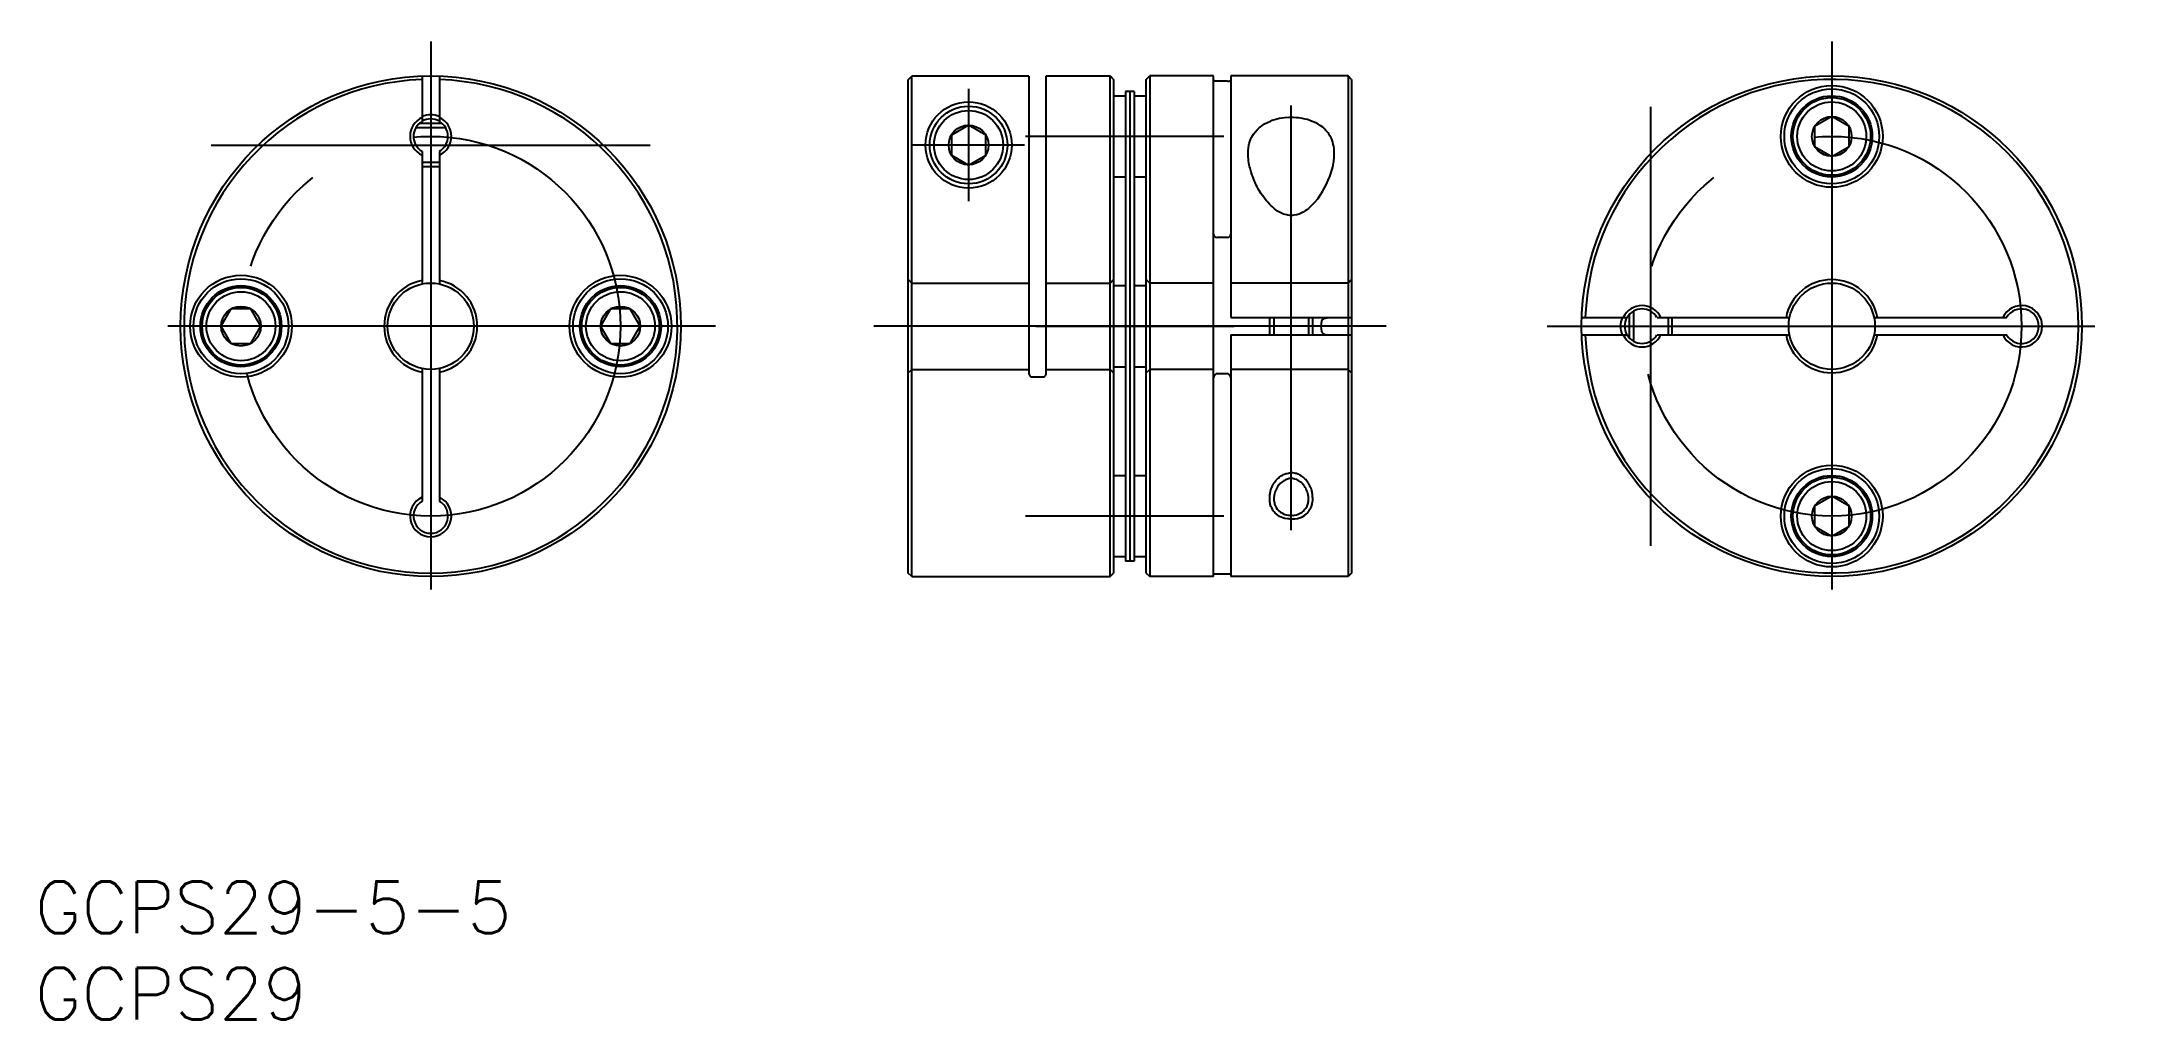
# Model space of a CAD drawing. Extents: x 0 to 121, y 0 to 57.
import ezdxf

# ---------------------------------------------------------------- set-up
doc = ezdxf.new("R2010")
doc.units = 0
doc.linetypes.add('CENTER', pattern=[50.8, 31.75, -6.35, 6.35, -6.35])
doc.linetypes.add('DASHED', pattern=[19.05, 12.7, -6.35])
doc.layers.get('0').update_dxf_attribs({"linetype": 'CONTINUOUS'})
doc.layers.add('CENTER', color=1, linetype='CENTER')
doc.styles.get("Standard").update_dxf_attribs({"font": 'txt.shx', "height": 3, "bigfont": 'bigfont.shx'})

# ---------------------------------------------------------------- blocks, each defined once
blk = doc.blocks.new('*U1')
at = {"color": 7, "linetype": 'CONTINUOUS'}
blk.add_text('GCPS29-5-5', height=3, dxfattribs=at).set_placement((0, 5))
blk = doc.blocks.new('*U2')
at = {"color": 7, "linetype": 'CONTINUOUS'}
blk.add_text('GCPS29', height=3, dxfattribs=at).set_placement((0, 0))

msp = doc.modelspace()

# ---------------------------------------------------------------- linework, layer by layer
at = {"color": 7, "linetype": 'CONTINUOUS'}
for p, q in [((22.45, 54.66), (22.45, 52.03)), ((23.45, 54.66), (23.45, 52.03)), ((50.63, 54.45), (50.83, 54.65)), ((50.63, 25.87), (50.63, 54.45)), ((50.83, 25.67), (50.83, 54.65)), ((57.63, 54.65), (50.83, 54.65)), ((57.63, 54.65), (57.63, 37.44)), ((58.63, 54.67), (62.33, 54.67)), ((58.63, 37.44), (58.63, 54.67)), ((62.33, 54.67), (62.53, 54.47)), ((62.33, 25.67), (62.33, 54.67)), ((62.53, 54.47), (62.53, 25.87)), ((64.43, 54.47), (64.63, 54.67)), ((64.43, 25.87), (64.43, 54.47)), ((68.33, 54.67), (64.63, 54.67)), ((64.63, 54.67), (64.63, 25.67)), ((68.33, 25.67), (68.33, 54.67)), ((68.34, 54.4), (68.33, 54.41)), ((68.33, 54.41), (68.33, 54.41)), ((68.35, 54.39), (68.34, 54.4)), ((68.34, 54.4), (68.34, 54.4)), ((68.34, 54.4), (68.34, 54.4)), ((68.36, 54.39), (68.35, 54.39)), ((68.35, 54.39), (68.35, 54.39)), ((68.35, 54.39), (68.35, 54.39)), ((68.37, 54.38), (68.36, 54.39)), ((68.38, 54.38), (68.37, 54.38)), ((68.39, 54.38), (68.38, 54.38)), ((68.4, 54.38), (68.39, 54.38)), ((68.41, 54.37), (68.4, 54.38)), ((68.42, 54.37), (68.41, 54.37)), ((68.43, 54.37), (68.42, 54.37)), ((68.45, 54.37), (68.43, 54.37)), ((68.46, 54.37), (68.45, 54.37)), ((68.47, 54.37), (68.46, 54.37)), ((68.48, 54.37), (68.47, 54.37)), ((68.49, 54.37), (68.48, 54.37)), ((68.51, 54.37), (68.49, 54.37)), ((68.52, 54.37), (68.51, 54.37)), ((68.53, 54.37), (68.52, 54.37)), ((69.13, 54.37), (68.53, 54.37)), ((69.13, 54.37), (69.15, 54.37)), ((69.15, 54.37), (69.16, 54.37)), ((69.16, 54.37), (69.17, 54.37)), ((69.17, 54.37), (69.18, 54.37)), ((69.18, 54.37), (69.19, 54.37)), ((69.19, 54.37), (69.21, 54.37)), ((69.21, 54.37), (69.21, 54.37)), ((69.21, 54.37), (69.23, 54.37)), ((69.23, 54.37), (69.24, 54.37)), ((69.24, 54.37), (69.25, 54.37)), ((69.25, 54.37), (69.26, 54.38)), ((69.26, 54.38), (69.27, 54.38)), ((69.27, 54.38), (69.28, 54.38)), ((69.28, 54.38), (69.29, 54.38)), ((69.29, 54.38), (69.3, 54.38)), ((69.3, 54.38), (69.31, 54.39)), ((69.31, 54.39), (69.31, 54.39)), ((69.31, 54.39), (69.32, 54.39)), ((69.32, 54.39), (69.32, 54.4)), ((69.32, 54.4), (69.33, 54.4)), ((69.32, 54.39), (69.32, 54.39)), ((76.13, 54.67), (69.33, 54.67)), ((69.33, 54.67), (69.33, 40.67)), ((69.33, 54.4), (69.33, 54.41)), ((69.33, 54.4), (69.33, 54.4)), ((76.33, 54.47), (76.13, 54.67)), ((76.13, 54.67), (76.13, 25.67)), ((76.33, 54.47), (76.33, 25.87)), ((62.53, 53.52), (63.23, 53.52)), ((63.23, 53.77), (63.23, 26.56)), ((63.73, 53.77), (63.23, 53.77)), ((63.48, 53.77), (63.48, 26.56)), ((63.73, 53.77), (63.73, 26.56)), ((63.73, 53.52), (64.43, 53.52)), ((23.61, 51.92), (22.28, 51.92)), ((54.13, 51.82), (53.13, 51.24)), ((55.13, 51.24), (54.13, 51.82)), ((70.98, 51.67), (71.05, 51.73)), ((71.05, 51.73), (71.28, 51.89)), ((71.28, 51.89), (71.45, 51.98)), ((71.45, 51.98), (71.63, 52.05)), ((71.79, 52.11), (71.63, 52.05)), ((71.95, 52.15), (71.79, 52.11)), ((72.14, 52.2), (71.95, 52.15)), ((72.28, 52.22), (72.14, 52.2)), ((72.45, 52.24), (72.28, 52.22)), ((72.69, 52.26), (72.45, 52.24)), ((72.83, 52.26), (72.69, 52.26)), ((72.97, 52.26), (72.83, 52.26)), ((73.14, 52.25), (72.97, 52.26)), ((73.25, 52.24), (73.14, 52.25)), ((73.48, 52.2), (73.25, 52.24)), ((73.65, 52.17), (73.48, 52.2)), ((73.78, 52.14), (73.65, 52.17)), ((73.96, 52.08), (73.78, 52.14)), ((74.11, 52.02), (73.96, 52.08)), ((74.26, 51.95), (74.11, 52.02)), ((74.39, 51.88), (74.26, 51.95)), ((74.52, 51.8), (74.39, 51.88)), ((74.66, 51.7), (74.52, 51.8)), ((104.17, 52.32), (103.17, 51.74)), ((103.17, 51.74), (103.17, 50.59)), ((105.17, 51.74), (104.17, 52.32)), ((105.17, 50.59), (105.17, 51.74)), ((53.13, 51.24), (53.13, 50.09)), ((55.13, 50.09), (55.13, 51.24)), ((70.36, 50.51), (70.38, 50.67)), ((70.38, 50.67), (70.4, 50.75)), ((70.4, 50.75), (70.48, 50.99)), ((70.48, 50.99), (70.55, 51.14)), ((70.55, 51.14), (70.64, 51.29)), ((70.64, 51.29), (70.74, 51.42)), ((70.74, 51.42), (70.85, 51.55)), ((70.85, 51.55), (70.98, 51.67)), ((74.74, 51.62), (74.66, 51.7)), ((74.84, 51.52), (74.74, 51.62)), ((74.97, 51.38), (74.84, 51.52)), ((75.01, 51.31), (74.97, 51.38)), ((75.08, 51.2), (75.01, 51.31)), ((75.15, 51.08), (75.08, 51.2)), ((75.18, 51.01), (75.15, 51.08)), ((75.24, 50.83), (75.18, 51.01)), ((75.27, 50.7), (75.24, 50.83)), ((75.3, 50.6), (75.27, 50.7)), ((75.32, 50.44), (75.3, 50.6)), ((103.17, 50.59), (104.17, 50.01)), ((104.17, 50.01), (105.17, 50.59)), ((22.45, 50.3), (22.45, 42.62)), ((22.45, 49.42), (23.45, 49.42)), ((22.45, 49.42), (23.45, 49.42)), ((23.45, 50.3), (23.45, 42.62)), ((53.13, 50.09), (54.13, 49.51)), ((54.13, 49.51), (55.13, 50.09)), ((70.33, 50.17), (70.34, 50.34)), ((70.34, 50.06), (70.33, 50.17)), ((70.34, 50.34), (70.36, 50.51)), ((70.34, 49.96), (70.34, 50.06)), ((70.35, 49.84), (70.34, 49.96)), ((70.36, 49.75), (70.35, 49.84)), ((70.38, 49.64), (70.36, 49.75)), ((70.4, 49.5), (70.38, 49.64)), ((70.42, 49.42), (70.4, 49.5)), ((70.45, 49.32), (70.42, 49.42)), ((75.15, 49.07), (75.24, 49.4)), ((75.24, 49.4), (75.26, 49.51)), ((75.26, 49.51), (75.3, 49.73)), ((75.3, 49.73), (75.33, 49.95)), ((75.33, 50.3), (75.32, 50.44)), ((75.33, 50.17), (75.33, 50.3)), ((75.33, 49.95), (75.33, 50.17)), ((62.53, 48.82), (63.23, 48.82)), ((63.73, 48.82), (64.43, 48.82)), ((70.49, 49.17), (70.45, 49.32)), ((70.51, 49.1), (70.49, 49.17)), ((70.54, 48.99), (70.51, 49.1)), ((70.6, 48.83), (70.54, 48.99)), ((70.62, 48.78), (70.6, 48.83)), ((70.66, 48.67), (70.62, 48.78)), ((70.71, 48.57), (70.66, 48.67)), ((70.74, 48.5), (70.71, 48.57)), ((70.81, 48.35), (70.74, 48.5)), ((70.86, 48.25), (70.81, 48.35)), ((70.9, 48.17), (70.86, 48.25)), ((70.98, 48.04), (70.9, 48.17)), ((74.65, 47.98), (74.77, 48.19)), ((74.77, 48.19), (74.88, 48.41)), ((74.88, 48.41), (74.98, 48.63)), ((74.98, 48.63), (75.07, 48.85)), ((75.07, 48.85), (75.15, 49.07)), ((71.04, 47.94), (70.98, 48.04)), ((71.1, 47.85), (71.04, 47.94)), ((71.17, 47.74), (71.1, 47.85)), ((71.24, 47.64), (71.17, 47.74)), ((71.32, 47.54), (71.24, 47.64)), ((71.39, 47.44), (71.32, 47.54)), ((71.47, 47.35), (71.39, 47.44)), ((71.57, 47.24), (71.47, 47.35)), ((71.65, 47.16), (71.57, 47.24)), ((71.74, 47.08), (71.65, 47.16)), ((71.86, 46.97), (71.74, 47.08)), ((71.94, 46.92), (71.86, 46.97)), ((72.04, 46.84), (71.94, 46.92)), ((73.73, 46.92), (73.64, 46.85)), ((73.84, 47), (73.73, 46.92)), ((73.94, 47.09), (73.84, 47)), ((74.03, 47.18), (73.94, 47.09)), ((74.03, 47.18), (74.21, 47.36)), ((74.21, 47.36), (74.37, 47.56)), ((74.37, 47.56), (74.58, 47.87)), ((74.58, 47.87), (74.65, 47.98)), ((72.2, 46.75), (72.04, 46.84)), ((72.27, 46.72), (72.2, 46.75)), ((72.39, 46.67), (72.27, 46.72)), ((72.58, 46.62), (72.39, 46.67)), ((72.64, 46.6), (72.58, 46.62)), ((72.77, 46.59), (72.64, 46.6)), ((72.99, 46.6), (72.9, 46.59)), ((73.16, 46.63), (72.99, 46.6)), ((73.29, 46.67), (73.16, 46.63)), ((73.38, 46.71), (73.29, 46.67)), ((73.53, 46.78), (73.38, 46.71)), ((73.64, 46.85), (73.53, 46.78)), ((69.13, 45.32), (68.53, 45.32)), ((62.53, 42.52), (63.23, 42.52)), ((63.73, 42.52), (64.43, 42.52)), ((11.37, 41.17), (10.79, 40.17)), ((12.52, 41.17), (11.37, 41.17)), ((13.1, 40.17), (12.52, 41.17)), ((33.37, 41.17), (32.79, 40.17)), ((34.52, 41.17), (33.37, 41.17)), ((35.1, 40.17), (34.52, 41.17)), ((10.79, 40.17), (11.37, 39.17)), ((12.52, 39.17), (13.1, 40.17)), ((32.79, 40.17), (33.37, 39.17)), ((34.52, 39.17), (35.1, 40.17)), ((69.33, 40.67), (76.33, 40.67)), ((71.58, 40.67), (71.58, 39.67)), ((74.08, 39.67), (74.08, 40.67)), ((74.08, 39.67), (74.08, 40.67)), ((74.59, 40.47), (74.6, 40.48)), ((74.59, 39.87), (74.59, 39.85)), ((74.59, 39.85), (74.6, 39.84)), ((74.6, 40.5), (74.62, 40.52)), ((74.6, 40.48), (74.6, 40.5)), ((74.6, 39.84), (74.61, 39.83)), ((74.61, 39.83), (74.61, 39.82)), ((74.61, 39.82), (74.62, 39.81)), ((74.62, 40.52), (74.63, 40.53)), ((74.62, 39.81), (74.63, 39.8)), ((74.63, 40.53), (74.64, 40.55)), ((74.63, 39.8), (74.64, 39.79)), ((74.64, 40.55), (74.65, 40.56)), ((74.64, 39.79), (74.65, 39.78)), ((74.65, 40.56), (74.66, 40.57)), ((74.65, 39.78), (74.66, 39.77)), ((74.66, 40.57), (74.68, 40.58)), ((74.66, 39.77), (74.67, 39.76)), ((74.67, 39.76), (74.68, 39.75)), ((74.68, 40.58), (74.7, 40.59)), ((74.68, 39.75), (74.69, 39.74)), ((74.69, 39.74), (74.71, 39.74)), ((74.7, 40.59), (74.72, 40.6)), ((74.71, 39.74), (74.72, 39.73)), ((74.72, 40.6), (74.73, 40.61)), ((74.72, 39.73), (74.73, 39.72)), ((74.73, 40.61), (74.75, 40.62)), ((74.73, 39.72), (74.75, 39.72)), ((74.75, 40.62), (74.77, 40.63)), ((74.75, 39.72), (74.75, 39.71)), ((74.75, 39.71), (74.77, 39.71)), ((74.77, 40.63), (74.79, 40.63)), ((74.77, 39.71), (74.78, 39.7)), ((74.78, 39.7), (74.79, 39.7)), ((74.79, 40.63), (74.81, 40.64)), ((74.79, 39.7), (74.81, 39.69)), ((74.81, 40.64), (74.83, 40.65)), ((74.83, 40.65), (74.84, 40.65)), ((74.84, 40.65), (74.86, 40.66)), ((74.86, 40.66), (74.88, 40.66)), ((74.88, 40.66), (74.9, 40.66)), ((74.9, 40.66), (74.92, 40.66)), ((74.92, 40.66), (74.94, 40.67)), ((74.94, 40.67), (74.96, 40.67)), ((89.68, 40.67), (92.31, 40.67)), ((92.42, 40.83), (92.42, 39.51)), ((94.04, 40.67), (101.73, 40.67)), ((94.92, 39.67), (94.92, 40.67)), ((94.92, 39.67), (94.92, 40.67)), ((106.62, 40.67), (114.31, 40.67)), ((11.37, 39.17), (12.52, 39.17)), ((33.37, 39.17), (34.52, 39.17)), ((69.33, 39.67), (76.33, 39.67)), ((69.33, 39.67), (69.33, 25.67)), ((74.81, 39.69), (74.82, 39.69)), ((74.82, 39.69), (74.83, 39.68)), ((89.68, 39.67), (92.31, 39.67)), ((94.04, 39.67), (101.73, 39.67)), ((106.62, 39.67), (114.31, 39.67)), ((22.45, 37.72), (22.45, 30.03)), ((23.45, 37.72), (23.45, 30.03)), ((62.53, 37.82), (63.23, 37.82)), ((63.73, 37.82), (64.43, 37.82)), ((69.13, 37.41), (68.53, 37.41)), ((57.83, 37.23), (58.43, 37.23)), ((62.53, 31.52), (63.23, 31.52)), ((63.73, 31.52), (64.43, 31.52)), ((72.55, 31.29), (72.51, 31.27)), ((72.61, 31.31), (72.55, 31.29)), ((72.68, 31.33), (72.61, 31.31)), ((72.72, 31.34), (72.68, 31.33)), ((72.8, 31.34), (72.72, 31.34)), ((72.9, 31.34), (72.87, 31.34)), ((72.96, 31.33), (72.9, 31.34)), ((73.02, 31.32), (72.96, 31.33)), ((73.05, 31.31), (73.02, 31.32)), ((73.13, 31.29), (73.05, 31.31)), ((73.18, 31.26), (73.13, 31.29)), ((71.84, 30.32), (71.83, 30.25)), ((71.83, 30.25), (71.83, 30.17)), ((71.83, 30.17), (71.83, 30.09)), ((71.83, 30.09), (71.84, 30.01)), ((71.85, 30.4), (71.84, 30.32)), ((71.86, 30.44), (71.85, 30.4)), ((71.89, 30.56), (71.86, 30.44)), ((71.92, 30.64), (71.89, 30.56)), ((71.96, 30.71), (71.92, 30.64)), ((72, 30.79), (71.96, 30.71)), ((72.04, 30.86), (72, 30.79)), ((72.12, 30.97), (72.04, 30.86)), ((72.15, 31), (72.12, 30.97)), ((72.21, 31.07), (72.15, 31)), ((72.28, 31.13), (72.21, 31.07)), ((72.35, 31.18), (72.28, 31.13)), ((72.4, 31.22), (72.35, 31.18)), ((72.45, 31.24), (72.4, 31.22)), ((72.51, 31.27), (72.45, 31.24)), ((73.22, 31.24), (73.18, 31.26)), ((73.28, 31.21), (73.22, 31.24)), ((73.33, 31.17), (73.28, 31.21)), ((73.37, 31.14), (73.33, 31.17)), ((73.42, 31.11), (73.37, 31.14)), ((73.46, 31.07), (73.42, 31.11)), ((73.5, 31.03), (73.46, 31.07)), ((73.53, 30.99), (73.5, 31.03)), ((73.56, 30.95), (73.53, 30.99)), ((73.6, 30.9), (73.56, 30.95)), ((73.62, 30.86), (73.6, 30.9)), ((73.65, 30.82), (73.62, 30.86)), ((73.69, 30.76), (73.65, 30.82)), ((73.7, 30.73), (73.69, 30.76)), ((73.72, 30.68), (73.7, 30.73)), ((73.74, 30.64), (73.72, 30.68)), ((73.75, 30.61), (73.74, 30.64)), ((73.78, 30.54), (73.75, 30.61)), ((73.79, 30.5), (73.78, 30.54)), ((73.8, 30.47), (73.79, 30.5)), ((73.82, 30.4), (73.8, 30.47)), ((73.82, 30.36), (73.82, 30.4)), ((73.83, 30.32), (73.82, 30.36)), ((73.84, 30.26), (73.83, 30.32)), ((73.83, 30.02), (73.84, 30.09)), ((73.84, 30.21), (73.84, 30.26)), ((73.84, 30.17), (73.84, 30.21)), ((73.84, 30.09), (73.84, 30.17)), ((104.17, 30.32), (103.17, 29.74)), ((105.17, 29.74), (104.17, 30.32)), ((71.84, 30.01), (71.86, 29.91)), ((71.86, 29.91), (71.87, 29.86)), ((71.87, 29.86), (71.9, 29.78)), ((71.9, 29.78), (71.94, 29.71)), ((71.94, 29.71), (71.96, 29.67)), ((71.96, 29.67), (72.02, 29.57)), ((72.02, 29.57), (72.08, 29.51)), ((72.08, 29.51), (72.13, 29.46)), ((72.13, 29.46), (72.21, 29.4)), ((72.21, 29.4), (72.29, 29.35)), ((72.29, 29.35), (72.38, 29.3)), ((72.38, 29.3), (72.46, 29.27)), ((72.46, 29.27), (72.55, 29.24)), ((72.55, 29.24), (72.69, 29.22)), ((72.69, 29.22), (72.74, 29.21)), ((72.92, 29.21), (72.94, 29.21)), ((72.94, 29.21), (73.01, 29.22)), ((73.01, 29.22), (73.14, 29.25)), ((73.14, 29.25), (73.23, 29.28)), ((73.23, 29.28), (73.32, 29.31)), ((73.32, 29.31), (73.39, 29.35)), ((73.39, 29.35), (73.46, 29.4)), ((73.46, 29.4), (73.55, 29.47)), ((73.55, 29.47), (73.58, 29.5)), ((73.58, 29.5), (73.63, 29.56)), ((73.63, 29.56), (73.68, 29.62)), ((73.68, 29.62), (73.72, 29.68)), ((73.72, 29.68), (73.75, 29.75)), ((73.75, 29.75), (73.78, 29.81)), ((73.78, 29.81), (73.81, 29.92)), ((73.81, 29.92), (73.82, 29.95)), ((73.82, 29.95), (73.83, 30.02)), ((103.17, 29.74), (103.17, 28.59)), ((105.17, 28.59), (105.17, 29.74)), ((103.17, 28.59), (104.17, 28.01)), ((104.17, 28.01), (105.17, 28.59)), ((62.53, 26.82), (63.23, 26.82)), ((63.73, 26.56), (63.23, 26.56)), ((63.73, 26.82), (64.43, 26.82)), ((50.83, 25.67), (50.63, 25.87)), ((50.83, 25.67), (62.33, 25.67)), ((62.33, 25.67), (62.53, 25.87)), ((64.43, 25.87), (64.63, 25.67)), ((68.33, 25.67), (64.63, 25.67)), ((69.13, 25.81), (68.53, 25.81)), ((76.13, 25.67), (69.33, 25.67)), ((76.33, 25.87), (76.13, 25.67))]:
    msp.add_line(p, q, dxfattribs=at)
at = {"color": 3, "linetype": 'CONTINUOUS'}
for p, q in [((23.81, 51.67), (22.08, 51.67)), ((23.45, 49.66), (22.45, 49.66)), ((92.67, 41.03), (92.67, 39.3)), ((71.83, 40.67), (71.83, 39.67)), ((73.84, 40.67), (73.84, 39.67)), ((94.68, 40.67), (94.68, 39.67)), ((71.95, 31.23), (71.99, 31.28)), ((71.99, 31.28), (72.04, 31.33)), ((72.04, 31.33), (72.09, 31.37)), ((72.09, 31.37), (72.14, 31.42)), ((72.14, 31.42), (72.19, 31.46)), ((72.19, 31.46), (72.25, 31.5)), ((72.25, 31.5), (72.33, 31.54)), ((72.33, 31.54), (72.38, 31.57)), ((72.38, 31.57), (72.45, 31.6)), ((72.45, 31.6), (72.54, 31.63)), ((72.54, 31.63), (72.59, 31.64)), ((72.59, 31.64), (72.67, 31.66)), ((72.67, 31.66), (72.74, 31.67)), ((72.74, 31.67), (72.78, 31.67)), ((72.93, 31.67), (72.89, 31.67)), ((73, 31.66), (72.93, 31.67)), ((73.07, 31.64), (73, 31.66)), ((73.13, 31.63), (73.07, 31.64)), ((73.22, 31.6), (73.13, 31.63)), ((73.29, 31.57), (73.22, 31.6)), ((73.34, 31.54), (73.29, 31.57)), ((73.41, 31.5), (73.34, 31.54)), ((73.47, 31.46), (73.41, 31.5)), ((73.52, 31.42), (73.47, 31.46)), ((73.58, 31.37), (73.52, 31.42)), ((73.63, 31.33), (73.58, 31.37)), ((73.68, 31.28), (73.63, 31.33)), ((73.71, 31.23), (73.68, 31.28)), ((71.59, 30.28), (71.6, 30.35)), ((71.59, 30.22), (71.59, 30.28)), ((71.59, 30.17), (71.59, 30.22)), ((71.59, 30.08), (71.59, 30.17)), ((71.6, 29.99), (71.59, 30.08)), ((71.6, 30.4), (71.61, 30.45)), ((71.6, 30.35), (71.6, 30.4)), ((71.61, 30.45), (71.62, 30.52)), ((71.62, 30.52), (71.63, 30.58)), ((71.63, 30.58), (71.66, 30.71)), ((71.66, 30.71), (71.69, 30.78)), ((71.69, 30.78), (71.7, 30.82)), ((71.7, 30.82), (71.72, 30.87)), ((71.72, 30.87), (71.75, 30.92)), ((71.75, 30.92), (71.77, 30.96)), ((71.77, 30.96), (71.81, 31.03)), ((71.81, 31.03), (71.84, 31.08)), ((71.84, 31.08), (71.87, 31.12)), ((71.87, 31.12), (71.91, 31.18)), ((71.91, 31.18), (71.95, 31.23)), ((73.76, 31.18), (73.71, 31.23)), ((73.8, 31.12), (73.76, 31.18)), ((73.83, 31.08), (73.8, 31.12)), ((73.86, 31.03), (73.83, 31.08)), ((73.9, 30.96), (73.86, 31.03)), ((73.92, 30.92), (73.9, 30.96)), ((73.94, 30.87), (73.92, 30.92)), ((73.97, 30.82), (73.94, 30.87)), ((73.98, 30.78), (73.97, 30.82)), ((74.01, 30.71), (73.98, 30.78)), ((74.04, 30.58), (74.01, 30.71)), ((74.05, 30.52), (74.04, 30.58)), ((74.06, 30.45), (74.05, 30.52)), ((74.07, 30.4), (74.06, 30.45)), ((74.07, 30.35), (74.07, 30.4)), ((74.07, 30.28), (74.07, 30.35)), ((74.08, 30.22), (74.07, 30.28)), ((74.07, 29.99), (74.08, 30.08)), ((74.08, 30.17), (74.08, 30.22)), ((74.08, 30.08), (74.08, 30.17)), ((71.61, 29.9), (71.6, 29.99)), ((71.62, 29.85), (71.61, 29.9)), ((71.66, 29.73), (71.62, 29.85)), ((71.7, 29.64), (71.66, 29.73)), ((71.74, 29.56), (71.7, 29.64)), ((71.79, 29.48), (71.74, 29.56)), ((71.85, 29.41), (71.79, 29.48)), ((71.91, 29.34), (71.85, 29.41)), ((71.96, 29.3), (71.91, 29.34)), ((72.07, 29.2), (71.96, 29.3)), ((72.15, 29.15), (72.07, 29.2)), ((72.25, 29.11), (72.15, 29.15)), ((72.35, 29.06), (72.25, 29.11)), ((72.47, 29.03), (72.35, 29.06)), ((72.61, 29.01), (72.47, 29.03)), ((72.7, 29), (72.61, 29.01)), ((72.72, 29), (72.7, 29)), ((72.94, 29), (72.97, 29)), ((72.97, 29), (73.05, 29.01)), ((73.05, 29.01), (73.2, 29.03)), ((73.2, 29.03), (73.31, 29.06)), ((73.31, 29.06), (73.42, 29.11)), ((73.42, 29.11), (73.51, 29.15)), ((73.51, 29.15), (73.6, 29.2)), ((73.6, 29.2), (73.71, 29.3)), ((73.71, 29.3), (73.75, 29.34)), ((73.75, 29.34), (73.82, 29.41)), ((73.82, 29.41), (73.87, 29.48)), ((73.87, 29.48), (73.92, 29.56)), ((73.92, 29.56), (73.97, 29.64)), ((73.97, 29.64), (74, 29.73)), ((74, 29.73), (74.04, 29.85)), ((74.04, 29.85), (74.05, 29.9)), ((74.05, 29.9), (74.07, 29.99))]:
    msp.add_line(p, q, dxfattribs=at)
at = {"color": 3, "linetype": 'DASHED'}
for p, q in [((50.83, 42.67), (50.63, 42.87)), ((50.83, 42.67), (50.63, 42.87)), ((50.63, 42.87), (50.83, 42.67)), ((50.83, 42.67), (57.63, 42.67)), ((50.83, 42.67), (57.63, 42.67)), ((58.63, 42.67), (62.33, 42.67)), ((58.63, 42.67), (62.33, 42.67)), ((62.53, 42.87), (62.33, 42.67)), ((64.63, 42.67), (64.43, 42.87)), ((64.63, 42.67), (64.43, 42.87)), ((64.43, 42.87), (64.63, 42.67)), ((68.33, 42.67), (64.63, 42.67)), ((76.13, 42.67), (69.33, 42.67)), ((76.13, 42.67), (69.33, 42.67)), ((76.13, 42.67), (76.33, 42.87)), ((76.13, 42.67), (76.33, 42.87)), ((76.33, 42.87), (76.13, 42.67)), ((50.63, 37.47), (50.83, 37.67)), ((50.83, 37.67), (57.63, 37.67)), ((50.83, 37.67), (57.63, 37.67)), ((58.63, 37.67), (62.33, 37.67)), ((58.63, 37.67), (62.33, 37.67)), ((62.53, 37.47), (62.33, 37.67)), ((64.43, 37.47), (64.63, 37.67)), ((68.33, 37.67), (64.63, 37.67)), ((76.13, 37.67), (69.33, 37.67)), ((76.13, 37.67), (69.33, 37.67)), ((76.33, 37.47), (76.13, 37.67))]:
    msp.add_line(p, q, dxfattribs=at)
at = {"color": 7, "linetype": 'CONTINUOUS'}
for centre, radius in [((22.95, 40.17), 14.5), ((104.17, 40.17), 14.5), ((54.13, 50.67), 2.5), ((104.17, 51.17), 2.95), ((104.17, 51.17), 2.75), ((104.17, 51.17), 2.35), ((104.17, 51.17), 2.25), ((104.17, 51.17), 2), ((54.13, 50.67), 2.25), ((54.13, 50.67), 2), ((54.13, 50.67), 1.15), ((104.17, 51.17), 1.15), ((11.95, 40.17), 2.95), ((11.95, 40.17), 2.75), ((11.95, 40.17), 2.35), ((11.95, 40.17), 2.25), ((11.95, 40.17), 2), ((22.95, 40.17), 2.5), ((33.95, 40.17), 2.95), ((33.95, 40.17), 2.75), ((33.95, 40.17), 2.35), ((33.95, 40.17), 2.25), ((33.95, 40.17), 2), ((104.17, 40.17), 2.5), ((11.95, 40.17), 1.15), ((33.95, 40.17), 1.15), ((104.17, 29.17), 2.95), ((104.17, 29.17), 2.75), ((104.17, 29.17), 2.35), ((104.17, 29.17), 2.25), ((104.17, 29.17), 2), ((104.17, 29.17), 1.15)]:
    msp.add_circle(centre, radius, dxfattribs=at)
for centre, radius, start, end in [((22.95, 40.17), 14.3, 92.0038, 87.9962), ((104.17, 40.17), 14.3, 182.0038, 177.9962), ((22.95, 51.17), 1.2, 114.6243, 245.3757), ((22.95, 51.17), 1, 120, 240), ((22.95, 51.17), 1.01, 60.2134, 119.7866), ((22.95, 51.17), 1.2, 294.6243, 65.3757), ((22.95, 51.17), 1, 300, 60), ((72.84, 47.4), 0.808, 263.059, 275.2952), ((68.53, 45.52), 0.2, 180, 270), ((69.13, 45.52), 0.2, 270, 0), ((22.95, 40.17), 2.7, 100.6719, 259.3281), ((22.95, 40.17), 2.7, 280.6719, 79.3281), ((104.17, 40.17), 2.7, 10.6719, 169.3281), ((93.17, 40.17), 1.2, 24.6243, 155.3757), ((93.17, 40.17), 1, 30, 150), ((115.17, 40.17), 1.2, 204.6243, 155.3757), ((115.17, 40.17), 1, 210, 150), ((75.57, 40.17), 1.02, 162.9618, 197.0382), ((93.17, 40.17), 1.01, 150.2134, 209.7866), ((74.96, 40.16), 0.492, 254.6482, 269.0408), ((93.17, 40.17), 1.2, 204.6243, 335.3757), ((93.17, 40.17), 1, 210, 330), ((104.17, 40.17), 2.7, 190.6719, 349.3281), ((57.87, 37.44), 0.233, 179.9967, 184.0753), ((57.86, 37.44), 0.229, 183.9368, 209.4053), ((57.84, 37.43), 0.209, 209.1599, 237.3862), ((58.42, 37.43), 0.209, 302.6138, 330.8401), ((58.4, 37.44), 0.229, 330.5947, 356.0632), ((58.4, 37.44), 0.231, 355.9109, 0.0171), ((68.56, 37.19), 0.229, 150.5947, 176.0632), ((68.54, 37.2), 0.209, 122.6138, 150.8401), ((68.53, 37.22), 0.19, 90.3007, 122.4465), ((69.13, 37.22), 0.19, 57.5535, 89.6993), ((69.12, 37.2), 0.209, 29.1599, 57.3862), ((69.1, 37.19), 0.229, 3.9368, 29.4053), ((57.83, 37.42), 0.19, 237.5535, 269.6993), ((58.43, 37.42), 0.19, 270.3007, 302.4465), ((68.56, 37.19), 0.23, 175.9007, 180.0273), ((69.1, 37.19), 0.23, 359.9727, 4.0993), ((72.84, 30.72), 0.627, 87.046, 93.5487), ((22.95, 29.17), 1.2, 114.6243, 65.3757), ((22.95, 29.17), 1, 120, 60), ((72.83, 30.34), 1.13, 265.4686, 274.5314), ((68.34, 25.77), 0.00641, 141.9557, 178.1449), ((68.35, 25.77), 0.0166, 123.6342, 142.4453), ((68.37, 25.73), 0.0612, 108.8197, 122.7818), ((68.43, 25.55), 0.253, 100.1211, 108.5744), ((68.5, 25.16), 0.647, 94.3464, 100.1234), ((68.53, 24.79), 1.02, 89.9597, 94.4875), ((69.13, 24.79), 1.02, 85.5125, 90.0403), ((69.16, 25.16), 0.647, 79.8766, 85.6536), ((69.23, 25.55), 0.253, 71.4256, 79.8789), ((69.29, 25.73), 0.0612, 57.2182, 71.1803), ((69.33, 25.77), 0.00641, 1.8551, 38.0443), ((69.32, 25.77), 0.0166, 37.5547, 56.3658)]:
    msp.add_arc(centre, radius, start, end, dxfattribs=at)
at = {"color": 3, "linetype": 'CONTINUOUS'}
for centre, radius, start, end in [((22.95, 51.17), 1.25, 66.4218, 113.5782), ((93.17, 40.17), 1.25, 156.4218, 203.5782), ((72.83, 30.8), 0.867, 89.6519, 93.09), ((72.84, 30.8), 0.867, 86.91, 90.3481), ((72.85, 31.81), 2.81, 267.4515, 269.6963), ((72.82, 31.81), 2.81, 270.3037, 272.5485)]:
    msp.add_arc(centre, radius, start, end, dxfattribs=at)
at = {"layer": 'CENTER', "color": 1, "linetype": 'CENTER'}
for p, q in [((22.95, 56.67), (22.95, 23.67)), ((104.17, 56.67), (104.17, 23.67)), ((54.13, 53.92), (54.13, 47.42)), ((72.83, 28.35), (72.83, 52.95)), ((93.67, 27.44), (93.67, 52.89)), ((10.22, 50.67), (35.67, 50.67)), ((57.38, 50.67), (50.88, 50.67)), ((68.93, 51.17), (57.43, 51.17)), ((39.45, 40.17), (6.45, 40.17)), ((78.33, 40.17), (48.63, 40.17)), ((58.03, 40.17), (69.53, 40.17)), ((87.67, 40.17), (120.67, 40.17)), ((68.93, 29.17), (57.43, 29.17))]:
    msp.add_line(p, q, dxfattribs=at)
for centre in [(22.95, 40.17), (104.17, 40.17)]:
    msp.add_circle(centre, 11, dxfattribs=at)

# ---------------------------------------------------------------- block references
at = {"color": 7, "linetype": 'CONTINUOUS'}
for name in ['*U1', '*U2']:
    msp.add_blockref(name, (0, 0), dxfattribs=at)

doc.saveas('drawing.dxf')
